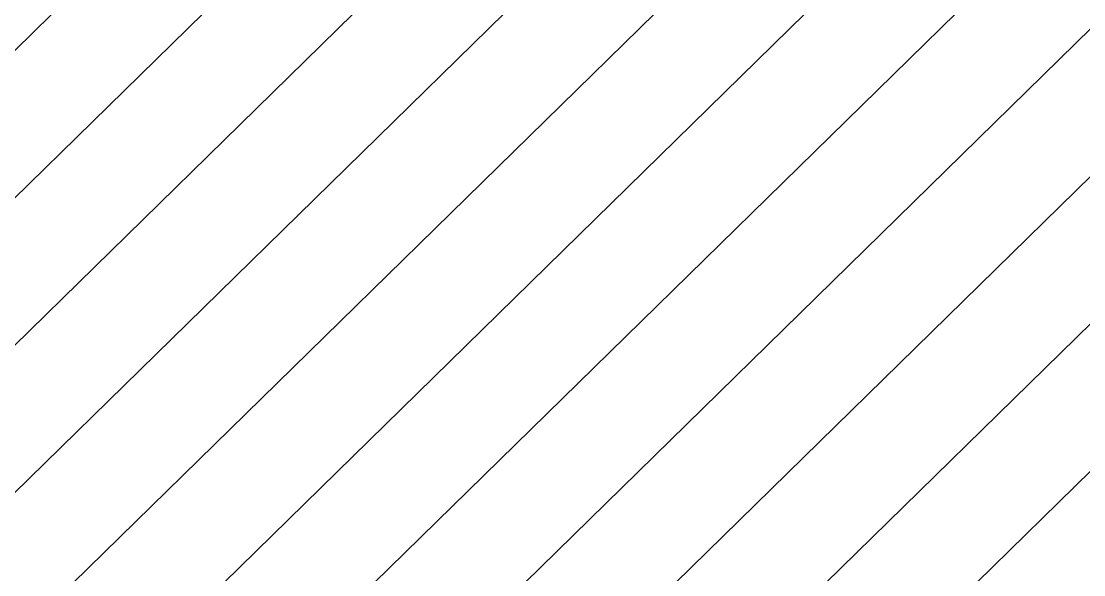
# Model space of a CAD drawing. Extents: x 7084 to 11035, y 13750 to 16729.
# Drawn here: x 8656.182 to 8659.675, y 15526.165 to 15527.985 of the extents above; entities that cross this region are included whole.
import ezdxf

# ---------------------------------------------------------------- set-up
doc = ezdxf.new("R2010")
doc.units = 0
doc.layers.add('Default', color=7, linetype='Continuous')

msp = doc.modelspace()

# ---------------------------------------------------------------- linework, layer by layer
at = {"layer": 'Default'}
for points in [[(8303.8843, 15243.8133), (8470.8599, 15331.166), (8495.9043, 15329.6692), (8535.7913, 15412.2922), (8603.8933, 15422.7695), (8638.0822, 15471.2038), (8688.7221, 15446.7569), (8736.9946, 15434.1701), (8788.7749, 15466.5327), (8735.7318, 15530.8044), (8705.8166, 15501.5092), (8655.1766, 15525.9561), (8685.0919, 15555.2513), (8758.9211, 15705.7845), (8823.0252, 15751.3697), (8931.29, 15777.0114), (8984.4186, 15862.4651), (9143.8044, 15752.3247), (9280.5598, 15748.0511), (9357.4847, 15720.9849)], [(8310.5918, 15242.7181), (8473.1733, 15327.772), (8497.5586, 15326.3146), (8538.089, 15410.2703), (8604.3988, 15420.4718), (8639.1391, 15469.6873), (8688.4464, 15445.8838), (8737.4974, 15433.094), (8790.1129, 15465.9786), (8736.2144, 15531.287), (8705.8166, 15501.5192), (8656.5093, 15525.3227), (8686.907, 15555.0905), (8758.7934, 15701.6623), (8823.9314, 15747.9827), (8933.9424, 15774.038), (8985.6729, 15857.2429), (9140.8643, 15750.001), (9279.8255, 15745.6584), (9357.9911, 15718.1557)], [(8822.7987, 15752.2165), (8758.9531, 15706.8151), (8684.6381, 15555.2915), (8654.8435, 15526.1144), (8705.8166, 15501.5067), (8735.6112, 15530.6838), (8788.4404, 15466.6713), (8736.8689, 15434.4391), (8688.7911, 15446.9752), (8637.8179, 15471.5829), (8603.767, 15423.3439), (8535.2169, 15412.7977), (8495.4907, 15330.5078), (8470.2816, 15332.0144), (8302.2075, 15244.0871)], [(8823.2518, 15750.523), (8758.8892, 15704.754), (8685.5457, 15555.2111), (8655.5098, 15525.7977), (8705.8166, 15501.5117), (8735.8525, 15530.9251), (8789.1094, 15466.3942), (8737.1203, 15433.9011), (8688.6532, 15446.5386), (8638.3464, 15470.8246), (8604.0197, 15422.1951), (8536.3657, 15411.7868), (8496.3179, 15328.8305), (8471.4383, 15330.3175), (8305.5612, 15243.5395)], [(8823.4783, 15749.6762), (8758.8572, 15703.7234), (8685.9994, 15555.1709), (8655.8429, 15525.6394), (8705.8166, 15501.5142), (8735.9731, 15531.0457), (8789.4439, 15466.2557), (8737.246, 15433.632), (8688.5843, 15446.3203), (8638.6106, 15470.4455), (8604.1461, 15421.6207), (8536.9401, 15411.2813), (8496.7315, 15327.9919), (8472.0166, 15329.469), (8307.2381, 15243.2657)], [(8308.9149, 15242.9919), (8472.595, 15328.6205), (8497.145, 15327.1533), (8537.5145, 15410.7758), (8604.2724, 15421.0463), (8638.8749, 15470.0664), (8688.5154, 15446.102), (8737.3717, 15433.363), (8789.7784, 15466.1171), (8736.0937, 15531.1663), (8705.8166, 15501.5167), (8656.1761, 15525.4811), (8686.4532, 15555.1307), (8758.8253, 15702.6929), (8823.7049, 15748.8295)], [(8312.2687, 15242.4443), (8473.7516, 15326.9235), (8497.9722, 15325.476), (8538.6634, 15409.7648), (8604.5252, 15419.8974), (8639.4033, 15469.3082), (8688.3775, 15445.6655), (8737.6232, 15432.8249), (8790.4474, 15465.8401), (8736.335, 15531.4076), (8705.8166, 15501.5217), (8656.8424, 15525.1644), (8687.3608, 15555.0503), (8758.7614, 15700.6317), (8824.158, 15747.136)], [(8824.3845, 15746.2892), (8758.7295, 15699.6012), (8687.8146, 15555.0101), (8657.1756, 15525.0061), (8705.8166, 15501.5242), (8736.4556, 15531.5282), (8790.7819, 15465.7015), (8737.7489, 15432.5559), (8688.3086, 15445.4472), (8639.6675, 15468.9291), (8604.6515, 15419.323), (8539.2378, 15409.2594), (8498.3858, 15324.6373), (8474.33, 15326.075)], [(8315.6224, 15241.8967), (8474.9083, 15325.2266), (8498.7993, 15323.7987), (8539.8122, 15408.7539), (8604.7779, 15418.7486), (8639.9318, 15468.55), (8688.2396, 15445.2289), (8737.8746, 15432.2869), (8791.1164, 15465.563), (8736.5762, 15531.6488), (8705.8166, 15501.5267), (8657.5087, 15524.8477), (8688.2684, 15554.9699), (8758.6976, 15698.5706), (8824.6111, 15745.4425)], [(8317.2992, 15241.6229), (8475.4867, 15324.3781), (8499.2129, 15322.9601), (8540.3866, 15408.2484), (8604.9043, 15418.1742), (8640.196, 15468.1709), (8688.1707, 15445.0107), (8738.0003, 15432.0179), (8791.4509, 15465.4245), (8736.6969, 15531.7695), (8705.8166, 15501.5292), (8657.8419, 15524.6894), (8688.7221, 15554.9297), (8758.6656, 15697.5401), (8824.8376, 15744.5957)], [(8300.5306, 15244.3609), (8469.7033, 15332.8629), (8495.0771, 15331.3465), (8534.6425, 15413.3032), (8603.6406, 15423.9183), (8637.5537, 15471.962), (8688.86, 15447.1934), (8736.7431, 15434.7081), (8788.1058, 15466.8098), (8735.4906, 15530.5632), (8705.8166, 15501.5042), (8654.5103, 15526.2728), (8684.1843, 15555.3317)]]:
    msp.add_lwpolyline(points, dxfattribs=at)

doc.saveas('drawing.dxf')
